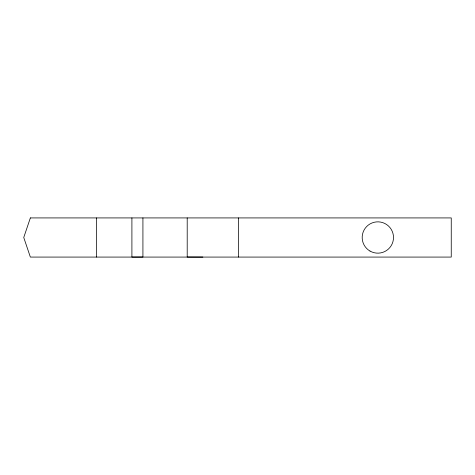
<?xml version="1.0" encoding="UTF-8"?>
<svg xmlns="http://www.w3.org/2000/svg" width="475" height="475" viewBox="0 0 475 475"><rect width="100%" height="100%" fill="white"/><g stroke="black" fill="none" stroke-linecap="round" stroke-linejoin="round"><path stroke-width="0.71" d="M202.873 257.076L187.203 257.046L187.203 217.924M238.355 217.924L238.355 257.076M142.922 217.924L142.922 257.046L131.907 257.076L131.907 217.924M96.425 217.924L96.425 257.076M30.358 217.924L23.75 237.5L30.358 257.076L451.25 257.076L451.25 217.924L30.358 217.924M370.007 251.061A15.663 15.663 0 0 0 393.502 237.5A15.663 15.663 0 0 0 370.007 223.939A15.663 15.663 0 0 0 370.007 251.061"/></g></svg>
